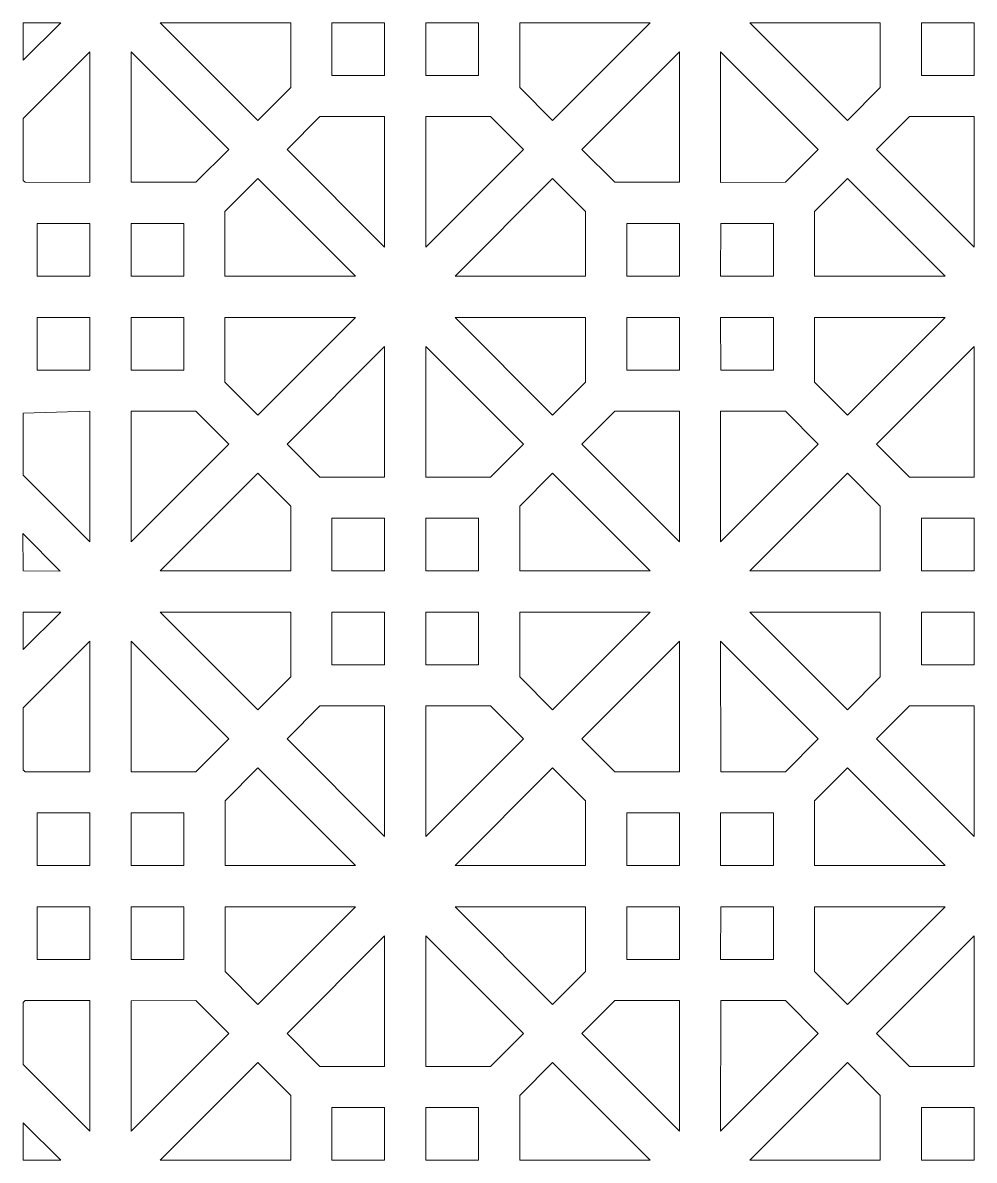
# Model space of a CAD drawing. Header units: centimetres. Extents: x -89 to 89, y -100 to 100.
# Drawn here: x 8.66 to 50.2, y -1.06 to 48.62 of the extents above; entities that cross this region are included whole.
import ezdxf

# ---------------------------------------------------------------- set-up
doc = ezdxf.new("R2010")
doc.units = ezdxf.units.CM
doc.header["$MEASUREMENT"] = 0
doc.layers.add('layer 1', color=7, linetype='Continuous')

msp = doc.modelspace()

# ---------------------------------------------------------------- linework, layer by layer
at = {"layer": 'layer 1', "color": 177, "lineweight": 9}
for points, knots in [([(8.67955, 46.98283), (8.67955, 46.98283), (10.31768, 48.62096), (10.31768, 48.62096), (10.31768, 48.62096), (10.31768, 48.62096), (8.68019, 48.62124), (8.68019, 48.62124), (8.68019, 48.62124), (8.68019, 48.62124), (8.67955, 46.98283), (8.67955, 46.98283)], [0, 0, 0, 0, 0.25, 0.25, 0.25, 0.25, 0.5, 0.5, 0.5, 0.5, 1, 1, 1, 1]), ([(14.66326, 48.62094), (14.66326, 48.62094), (18.92507, 44.35913), (18.92507, 44.35913), (18.92507, 44.35913), (18.92507, 44.35913), (20.36041, 45.79411), (20.36041, 45.79411), (20.36041, 45.79411), (20.36041, 45.79411), (20.36042, 48.62121), (20.36042, 48.62121), (20.36042, 48.62121), (20.36042, 48.62121), (14.66326, 48.62094), (14.66326, 48.62094)], [0, 0, 0, 0, 0.2, 0.2, 0.2, 0.2, 0.4, 0.4, 0.4, 0.4, 0.6, 0.6, 0.6, 0.6, 1, 1, 1, 1]), ([(22.15978, 48.62094), (22.15978, 48.62094), (24.4598, 48.62094), (24.4598, 48.62094), (24.4598, 48.62094), (24.4598, 48.62094), (24.46044, 46.32125), (24.46044, 46.32125), (24.46044, 46.32125), (24.46044, 46.32125), (22.16042, 46.32125), (22.16042, 46.32125), (22.16042, 46.32125), (22.16042, 46.32125), (22.15978, 48.62094), (22.15978, 48.62094)], [0, 0, 0, 0, 0.2, 0.2, 0.2, 0.2, 0.4, 0.4, 0.4, 0.4, 0.6, 0.6, 0.6, 0.6, 1, 1, 1, 1]), ([(26.2598, 46.32097), (26.2598, 46.32097), (28.55978, 46.32098), (28.55978, 46.32098), (28.55978, 46.32098), (28.55978, 46.32098), (28.56041, 48.62121), (28.56041, 48.62121), (28.56041, 48.62121), (28.56041, 48.62121), (26.26044, 48.6212), (26.26044, 48.6212), (26.26044, 48.6212), (26.26044, 48.6212), (26.2598, 46.32097), (26.2598, 46.32097)], [0, 0, 0, 0, 0.2, 0.2, 0.2, 0.2, 0.4, 0.4, 0.4, 0.4, 0.6, 0.6, 0.6, 0.6, 1, 1, 1, 1]), ([(30.35978, 45.79377), (30.35978, 45.79377), (30.35978, 48.62094), (30.35978, 48.62094), (30.35978, 48.62094), (30.35978, 48.62094), (36.05698, 48.62121), (36.05698, 48.62121), (36.05698, 48.62121), (36.05698, 48.62121), (31.79511, 44.35936), (31.79511, 44.35936), (31.79511, 44.35936), (31.79511, 44.35936), (30.35978, 45.79377), (30.35978, 45.79377)], [0, 0, 0, 0, 0.2, 0.2, 0.2, 0.2, 0.4, 0.4, 0.4, 0.4, 0.6, 0.6, 0.6, 0.6, 1, 1, 1, 1]), ([(46.09855, 48.62094), (46.09855, 48.62094), (46.09855, 45.79364), (46.09855, 45.79364), (46.09855, 45.79364), (46.09855, 45.79364), (44.66455, 44.35928), (44.66455, 44.35928), (44.66455, 44.35928), (44.66455, 44.35928), (40.4026, 48.62121), (40.4026, 48.62121), (40.4026, 48.62121), (40.4026, 48.62121), (46.09855, 48.62094), (46.09855, 48.62094)], [0, 0, 0, 0, 0.2, 0.2, 0.2, 0.2, 0.4, 0.4, 0.4, 0.4, 0.6, 0.6, 0.6, 0.6, 1, 1, 1, 1]), ([(50.19853, 46.3209), (50.19853, 46.3209), (50.19853, 48.62094), (50.19853, 48.62094), (50.19853, 48.62094), (50.19853, 48.62094), (47.89918, 48.62121), (47.89918, 48.62121), (47.89918, 48.62121), (47.89918, 48.62121), (47.89919, 46.32117), (47.89919, 46.32117), (47.89919, 46.32117), (47.89919, 46.32117), (50.19853, 46.3209), (50.19853, 46.3209)], [0, 0, 0, 0, 0.2, 0.2, 0.2, 0.2, 0.4, 0.4, 0.4, 0.4, 0.6, 0.6, 0.6, 0.6, 1, 1, 1, 1]), ([(11.59044, 47.34815), (11.59044, 47.34815), (11.59046, 41.65162), (11.59046, 41.65162), (11.59046, 41.65162), (11.59046, 41.65162), (8.76388, 41.65189), (8.76388, 41.65189), (8.76388, 41.65189), (8.76388, 41.65189), (8.68019, 41.7356), (8.68019, 41.7356), (8.68019, 41.7356), (8.68019, 41.7356), (8.68019, 44.43752), (8.68019, 44.43752), (8.68019, 44.43752), (8.68019, 44.43752), (11.59044, 47.34815), (11.59044, 47.34815)], [0, 0, 0, 0, 0.16666667, 0.16666667, 0.16666667, 0.16666667, 0.33333333, 0.33333333, 0.33333333, 0.33333333, 0.5, 0.5, 0.5, 0.5, 0.66666667, 0.66666667, 0.66666667, 0.66666667, 1, 1, 1, 1]), ([(17.6523, 43.0863), (17.6523, 43.0863), (13.39046, 47.34815), (13.39046, 47.34815), (13.39046, 47.34815), (13.39046, 47.34815), (13.3911, 41.65189), (13.3911, 41.65189), (13.3911, 41.65189), (13.3911, 41.65189), (16.21825, 41.65189), (16.21825, 41.65189), (16.21825, 41.65189), (16.21825, 41.65189), (17.6523, 43.0863), (17.6523, 43.0863)], [0, 0, 0, 0, 0.2, 0.2, 0.2, 0.2, 0.4, 0.4, 0.4, 0.4, 0.6, 0.6, 0.6, 0.6, 1, 1, 1, 1]), ([(37.32917, 47.34813), (37.32917, 47.34813), (33.0673, 43.08623), (33.0673, 43.08623), (33.0673, 43.08623), (33.0673, 43.08623), (34.50262, 41.65182), (34.50262, 41.65182), (34.50262, 41.65182), (34.50262, 41.65182), (37.32981, 41.65182), (37.32981, 41.65182), (37.32981, 41.65182), (37.32981, 41.65182), (37.32917, 47.34813), (37.32917, 47.34813)], [0, 0, 0, 0, 0.2, 0.2, 0.2, 0.2, 0.4, 0.4, 0.4, 0.4, 0.6, 0.6, 0.6, 0.6, 1, 1, 1, 1]), ([(39.12917, 47.34814), (39.12917, 47.34814), (39.12917, 41.65156), (39.12917, 41.65156), (39.12917, 41.65156), (39.12917, 41.65156), (41.95711, 41.65181), (41.95711, 41.65181), (41.95711, 41.65181), (41.95711, 41.65181), (43.39175, 43.08647), (43.39175, 43.08647), (43.39175, 43.08647), (43.39175, 43.08647), (39.12917, 47.34814), (39.12917, 47.34814)], [0, 0, 0, 0, 0.2, 0.2, 0.2, 0.2, 0.4, 0.4, 0.4, 0.4, 0.6, 0.6, 0.6, 0.6, 1, 1, 1, 1]), ([(20.19786, 43.08633), (20.19786, 43.08633), (24.4598, 38.8244), (24.4598, 38.8244), (24.4598, 38.8244), (24.4598, 38.8244), (24.46044, 44.52125), (24.46044, 44.52125), (24.46044, 44.52125), (24.46044, 44.52125), (21.63314, 44.52127), (21.63314, 44.52127), (21.63314, 44.52127), (21.63314, 44.52127), (20.19786, 43.08633), (20.19786, 43.08633)], [0, 0, 0, 0, 0.2, 0.2, 0.2, 0.2, 0.4, 0.4, 0.4, 0.4, 0.6, 0.6, 0.6, 0.6, 1, 1, 1, 1]), ([(26.2598, 38.82441), (26.2598, 38.82441), (30.52167, 43.08631), (30.52167, 43.08631), (30.52167, 43.08631), (30.52167, 43.08631), (29.08763, 44.52126), (29.08763, 44.52126), (29.08763, 44.52126), (29.08763, 44.52126), (26.26044, 44.52126), (26.26044, 44.52126), (26.26044, 44.52126), (26.26044, 44.52126), (26.2598, 38.82441), (26.2598, 38.82441)], [0, 0, 0, 0, 0.2, 0.2, 0.2, 0.2, 0.4, 0.4, 0.4, 0.4, 0.6, 0.6, 0.6, 0.6, 1, 1, 1, 1]), ([(45.93669, 43.08622), (45.93669, 43.08622), (50.19853, 38.82437), (50.19853, 38.82437), (50.19853, 38.82437), (50.19853, 38.82437), (50.19917, 44.52117), (50.19917, 44.52117), (50.19917, 44.52117), (50.19917, 44.52117), (47.37202, 44.52117), (47.37202, 44.52117), (47.37202, 44.52117), (47.37202, 44.52117), (45.93669, 43.08622), (45.93669, 43.08622)], [0, 0, 0, 0, 0.2, 0.2, 0.2, 0.2, 0.4, 0.4, 0.4, 0.4, 0.6, 0.6, 0.6, 0.6, 1, 1, 1, 1]), ([(17.49044, 37.55158), (17.49044, 37.55158), (17.49044, 40.37888), (17.49044, 40.37888), (17.49044, 40.37888), (17.49044, 40.37888), (18.92572, 41.81378), (18.92572, 41.81378), (18.92572, 41.81378), (18.92572, 41.81378), (23.18767, 37.55185), (23.18767, 37.55185), (23.18767, 37.55185), (23.18767, 37.55185), (17.49044, 37.55158), (17.49044, 37.55158)], [0, 0, 0, 0, 0.2, 0.2, 0.2, 0.2, 0.4, 0.4, 0.4, 0.4, 0.6, 0.6, 0.6, 0.6, 1, 1, 1, 1]), ([(33.22919, 40.37877), (33.22919, 40.37877), (33.22919, 37.5516), (33.22919, 37.5516), (33.22919, 37.5516), (33.22919, 37.5516), (27.53327, 37.55187), (27.53327, 37.55187), (27.53327, 37.55187), (27.53327, 37.55187), (31.79514, 41.81372), (31.79514, 41.81372), (31.79514, 41.81372), (31.79514, 41.81372), (33.22919, 40.37877), (33.22919, 40.37877)], [0, 0, 0, 0, 0.2, 0.2, 0.2, 0.2, 0.4, 0.4, 0.4, 0.4, 0.6, 0.6, 0.6, 0.6, 1, 1, 1, 1]), ([(48.92571, 37.5516), (48.92571, 37.5516), (44.6639, 41.81341), (44.6639, 41.81341), (44.6639, 41.81341), (44.6639, 41.81341), (43.22984, 40.37897), (43.22984, 40.37897), (43.22984, 40.37897), (43.22984, 40.37897), (43.22983, 37.55187), (43.22983, 37.55187), (43.22983, 37.55187), (43.22983, 37.55187), (48.92571, 37.5516), (48.92571, 37.5516)], [0, 0, 0, 0, 0.2, 0.2, 0.2, 0.2, 0.4, 0.4, 0.4, 0.4, 0.6, 0.6, 0.6, 0.6, 1, 1, 1, 1]), ([(9.29044, 37.55158), (9.29044, 37.55158), (11.59046, 37.55158), (11.59046, 37.55158), (11.59046, 37.55158), (11.59046, 37.55158), (11.59111, 39.85189), (11.59111, 39.85189), (11.59111, 39.85189), (11.59111, 39.85189), (9.29108, 39.85189), (9.29108, 39.85189), (9.29108, 39.85189), (9.29108, 39.85189), (9.29044, 37.55158), (9.29044, 37.55158)], [0, 0, 0, 0, 0.2, 0.2, 0.2, 0.2, 0.4, 0.4, 0.4, 0.4, 0.6, 0.6, 0.6, 0.6, 1, 1, 1, 1]), ([(13.39046, 39.85162), (13.39046, 39.85162), (13.39046, 37.55158), (13.39046, 37.55158), (13.39046, 37.55158), (13.39046, 37.55158), (15.69109, 37.55185), (15.69109, 37.55185), (15.69109, 37.55185), (15.69109, 37.55185), (15.69108, 39.85189), (15.69108, 39.85189), (15.69108, 39.85189), (15.69108, 39.85189), (13.39046, 39.85162), (13.39046, 39.85162)], [0, 0, 0, 0, 0.2, 0.2, 0.2, 0.2, 0.4, 0.4, 0.4, 0.4, 0.6, 0.6, 0.6, 0.6, 1, 1, 1, 1]), ([(37.32917, 39.85157), (37.32917, 39.85157), (35.02919, 39.85156), (35.02919, 39.85156), (35.02919, 39.85156), (35.02919, 39.85156), (35.02984, 37.55187), (35.02984, 37.55187), (35.02984, 37.55187), (35.02984, 37.55187), (37.32981, 37.55188), (37.32981, 37.55188), (37.32981, 37.55188), (37.32981, 37.55188), (37.32917, 39.85157), (37.32917, 39.85157)], [0, 0, 0, 0, 0.2, 0.2, 0.2, 0.2, 0.4, 0.4, 0.4, 0.4, 0.6, 0.6, 0.6, 0.6, 1, 1, 1, 1]), ([(41.42919, 37.5516), (41.42919, 37.5516), (39.12917, 37.5516), (39.12917, 37.5516), (39.12917, 37.5516), (39.12917, 37.5516), (39.12981, 39.85183), (39.12981, 39.85183), (39.12981, 39.85183), (39.12981, 39.85183), (41.42983, 39.85183), (41.42983, 39.85183), (41.42983, 39.85183), (41.42983, 39.85183), (41.42919, 37.5516), (41.42919, 37.5516)], [0, 0, 0, 0, 0.2, 0.2, 0.2, 0.2, 0.4, 0.4, 0.4, 0.4, 0.6, 0.6, 0.6, 0.6, 1, 1, 1, 1]), ([(9.29044, 35.75158), (9.29044, 35.75158), (11.59046, 35.75158), (11.59046, 35.75158), (11.59046, 35.75158), (11.59046, 35.75158), (11.5911, 33.45189), (11.5911, 33.45189), (11.5911, 33.45189), (11.5911, 33.45189), (9.29108, 33.45189), (9.29108, 33.45189), (9.29108, 33.45189), (9.29108, 33.45189), (9.29044, 35.75158), (9.29044, 35.75158)], [0, 0, 0, 0, 0.2, 0.2, 0.2, 0.2, 0.4, 0.4, 0.4, 0.4, 0.6, 0.6, 0.6, 0.6, 1, 1, 1, 1]), ([(13.39046, 33.45161), (13.39046, 33.45161), (15.69044, 33.45162), (15.69044, 33.45162), (15.69044, 33.45162), (15.69044, 33.45162), (15.69107, 35.75185), (15.69107, 35.75185), (15.69107, 35.75185), (15.69107, 35.75185), (13.3911, 35.75184), (13.3911, 35.75184), (13.3911, 35.75184), (13.3911, 35.75184), (13.39046, 33.45161), (13.39046, 33.45161)], [0, 0, 0, 0, 0.2, 0.2, 0.2, 0.2, 0.4, 0.4, 0.4, 0.4, 0.6, 0.6, 0.6, 0.6, 1, 1, 1, 1]), ([(17.49044, 32.92441), (17.49044, 32.92441), (17.49044, 35.75158), (17.49044, 35.75158), (17.49044, 35.75158), (17.49044, 35.75158), (23.18764, 35.75185), (23.18764, 35.75185), (23.18764, 35.75185), (23.18764, 35.75185), (18.92577, 31.49), (18.92577, 31.49), (18.92577, 31.49), (18.92577, 31.49), (17.49044, 32.92441), (17.49044, 32.92441)], [0, 0, 0, 0, 0.2, 0.2, 0.2, 0.2, 0.4, 0.4, 0.4, 0.4, 0.6, 0.6, 0.6, 0.6, 1, 1, 1, 1]), ([(33.22919, 35.7516), (33.22919, 35.7516), (33.22919, 32.9243), (33.22919, 32.9243), (33.22919, 32.9243), (33.22919, 32.9243), (31.79519, 31.48994), (31.79519, 31.48994), (31.79519, 31.48994), (31.79519, 31.48994), (27.53324, 35.75187), (27.53324, 35.75187), (27.53324, 35.75187), (27.53324, 35.75187), (33.22919, 35.7516), (33.22919, 35.7516)], [0, 0, 0, 0, 0.2, 0.2, 0.2, 0.2, 0.4, 0.4, 0.4, 0.4, 0.6, 0.6, 0.6, 0.6, 1, 1, 1, 1]), ([(37.32917, 33.45156), (37.32917, 33.45156), (37.32917, 35.7516), (37.32917, 35.7516), (37.32917, 35.7516), (37.32917, 35.7516), (35.02982, 35.75187), (35.02982, 35.75187), (35.02982, 35.75187), (35.02982, 35.75187), (35.02983, 33.45183), (35.02983, 33.45183), (35.02983, 33.45183), (35.02983, 33.45183), (37.32917, 33.45156), (37.32917, 33.45156)], [0, 0, 0, 0, 0.2, 0.2, 0.2, 0.2, 0.4, 0.4, 0.4, 0.4, 0.6, 0.6, 0.6, 0.6, 1, 1, 1, 1]), ([(41.42919, 35.7516), (41.42919, 35.7516), (39.12917, 35.7516), (39.12917, 35.7516), (39.12917, 35.7516), (39.12917, 35.7516), (39.1298, 33.45183), (39.1298, 33.45183), (39.1298, 33.45183), (39.1298, 33.45183), (41.42983, 33.45183), (41.42983, 33.45183), (41.42983, 33.45183), (41.42983, 33.45183), (41.42919, 35.7516), (41.42919, 35.7516)], [0, 0, 0, 0, 0.2, 0.2, 0.2, 0.2, 0.4, 0.4, 0.4, 0.4, 0.6, 0.6, 0.6, 0.6, 1, 1, 1, 1]), ([(48.92576, 35.7516), (48.92576, 35.7516), (44.66384, 31.48969), (44.66384, 31.48969), (44.66384, 31.48969), (44.66384, 31.48969), (43.22982, 32.92462), (43.22982, 32.92462), (43.22982, 32.92462), (43.22982, 32.92462), (43.22983, 35.75187), (43.22983, 35.75187), (43.22983, 35.75187), (43.22983, 35.75187), (48.92576, 35.7516), (48.92576, 35.7516)], [0, 0, 0, 0, 0.2, 0.2, 0.2, 0.2, 0.4, 0.4, 0.4, 0.4, 0.6, 0.6, 0.6, 0.6, 1, 1, 1, 1]), ([(24.45983, 34.47877), (24.45983, 34.47877), (20.19796, 30.21687), (20.19796, 30.21687), (20.19796, 30.21687), (20.19796, 30.21687), (21.63328, 28.78246), (21.63328, 28.78246), (21.63328, 28.78246), (21.63328, 28.78246), (24.46047, 28.78246), (24.46047, 28.78246), (24.46047, 28.78246), (24.46047, 28.78246), (24.45983, 34.47877), (24.45983, 34.47877)], [0, 0, 0, 0, 0.2, 0.2, 0.2, 0.2, 0.4, 0.4, 0.4, 0.4, 0.6, 0.6, 0.6, 0.6, 1, 1, 1, 1]), ([(30.52177, 30.21685), (30.52177, 30.21685), (26.25983, 34.47878), (26.25983, 34.47878), (26.25983, 34.47878), (26.25983, 34.47878), (26.26047, 28.78247), (26.26047, 28.78247), (26.26047, 28.78247), (26.26047, 28.78247), (29.08777, 28.78245), (29.08777, 28.78245), (29.08777, 28.78245), (29.08777, 28.78245), (30.52177, 30.21685), (30.52177, 30.21685)], [0, 0, 0, 0, 0.2, 0.2, 0.2, 0.2, 0.4, 0.4, 0.4, 0.4, 0.6, 0.6, 0.6, 0.6, 1, 1, 1, 1]), ([(50.1985, 34.47879), (50.1985, 34.47879), (50.19852, 28.78226), (50.19852, 28.78226), (50.19852, 28.78226), (50.19852, 28.78226), (47.37194, 28.78253), (47.37194, 28.78253), (47.37194, 28.78253), (47.37194, 28.78253), (45.93728, 30.21719), (45.93728, 30.21719), (45.93728, 30.21719), (45.93728, 30.21719), (50.1985, 34.47879), (50.1985, 34.47879)], [0, 0, 0, 0, 0.2, 0.2, 0.2, 0.2, 0.4, 0.4, 0.4, 0.4, 0.6, 0.6, 0.6, 0.6, 1, 1, 1, 1]), ([(8.67955, 28.86598), (8.67955, 28.86598), (11.59047, 25.95504), (11.59047, 25.95504), (11.59047, 25.95504), (11.59047, 25.95504), (11.5911, 31.65189), (11.5911, 31.65189), (11.5911, 31.65189), (11.5911, 31.65189), (8.67741, 31.57125), (8.67741, 31.57125), (8.67741, 31.57125), (8.67741, 31.57125), (8.67955, 28.86598), (8.67955, 28.86598)], [0, 0, 0, 0, 0.2, 0.2, 0.2, 0.2, 0.4, 0.4, 0.4, 0.4, 0.6, 0.6, 0.6, 0.6, 1, 1, 1, 1]), ([(13.39046, 25.95505), (13.39046, 25.95505), (17.65233, 30.21695), (17.65233, 30.21695), (17.65233, 30.21695), (17.65233, 30.21695), (16.21829, 31.6519), (16.21829, 31.6519), (16.21829, 31.6519), (16.21829, 31.6519), (13.3911, 31.6519), (13.3911, 31.6519), (13.3911, 31.6519), (13.3911, 31.6519), (13.39046, 25.95505), (13.39046, 25.95505)], [0, 0, 0, 0, 0.2, 0.2, 0.2, 0.2, 0.4, 0.4, 0.4, 0.4, 0.6, 0.6, 0.6, 0.6, 1, 1, 1, 1]), ([(33.06733, 30.21688), (33.06733, 30.21688), (37.32917, 25.95503), (37.32917, 25.95503), (37.32917, 25.95503), (37.32917, 25.95503), (37.32981, 31.65183), (37.32981, 31.65183), (37.32981, 31.65183), (37.32981, 31.65183), (34.50266, 31.65183), (34.50266, 31.65183), (34.50266, 31.65183), (34.50266, 31.65183), (33.06733, 30.21688), (33.06733, 30.21688)], [0, 0, 0, 0, 0.2, 0.2, 0.2, 0.2, 0.4, 0.4, 0.4, 0.4, 0.6, 0.6, 0.6, 0.6, 1, 1, 1, 1]), ([(39.12919, 25.95503), (39.12919, 25.95503), (39.12917, 31.65156), (39.12917, 31.65156), (39.12917, 31.65156), (39.12917, 31.65156), (41.95703, 31.65183), (41.95703, 31.65183), (41.95703, 31.65183), (41.95703, 31.65183), (43.39169, 30.21717), (43.39169, 30.21717), (43.39169, 30.21717), (43.39169, 30.21717), (39.12919, 25.95503), (39.12919, 25.95503)], [0, 0, 0, 0, 0.2, 0.2, 0.2, 0.2, 0.4, 0.4, 0.4, 0.4, 0.6, 0.6, 0.6, 0.6, 1, 1, 1, 1]), ([(20.35985, 27.50941), (20.35985, 27.50941), (20.35985, 24.68224), (20.35985, 24.68224), (20.35985, 24.68224), (20.35985, 24.68224), (14.66393, 24.68251), (14.66393, 24.68251), (14.66393, 24.68251), (14.66393, 24.68251), (18.9258, 28.94436), (18.9258, 28.94436), (18.9258, 28.94436), (18.9258, 28.94436), (20.35985, 27.50941), (20.35985, 27.50941)], [0, 0, 0, 0, 0.2, 0.2, 0.2, 0.2, 0.4, 0.4, 0.4, 0.4, 0.6, 0.6, 0.6, 0.6, 1, 1, 1, 1]), ([(36.05637, 24.68224), (36.05637, 24.68224), (31.79456, 28.94405), (31.79456, 28.94405), (31.79456, 28.94405), (31.79456, 28.94405), (30.3605, 27.50961), (30.3605, 27.50961), (30.3605, 27.50961), (30.3605, 27.50961), (30.36049, 24.68251), (30.36049, 24.68251), (30.36049, 24.68251), (30.36049, 24.68251), (36.05637, 24.68224), (36.05637, 24.68224)], [0, 0, 0, 0, 0.2, 0.2, 0.2, 0.2, 0.4, 0.4, 0.4, 0.4, 0.6, 0.6, 0.6, 0.6, 1, 1, 1, 1]), ([(40.40193, 24.68222), (40.40193, 24.68222), (44.66385, 28.94413), (44.66385, 28.94413), (44.66385, 28.94413), (44.66385, 28.94413), (46.09915, 27.50974), (46.09915, 27.50974), (46.09915, 27.50974), (46.09915, 27.50974), (46.09914, 24.68249), (46.09914, 24.68249), (46.09914, 24.68249), (46.09914, 24.68249), (40.40193, 24.68222), (40.40193, 24.68222)], [0, 0, 0, 0, 0.2, 0.2, 0.2, 0.2, 0.4, 0.4, 0.4, 0.4, 0.6, 0.6, 0.6, 0.6, 1, 1, 1, 1]), ([(24.45983, 26.98221), (24.45983, 26.98221), (22.15985, 26.9822), (22.15985, 26.9822), (22.15985, 26.9822), (22.15985, 26.9822), (22.1605, 24.68251), (22.1605, 24.68251), (22.1605, 24.68251), (22.1605, 24.68251), (24.46047, 24.68252), (24.46047, 24.68252), (24.46047, 24.68252), (24.46047, 24.68252), (24.45983, 26.98221), (24.45983, 26.98221)], [0, 0, 0, 0, 0.2, 0.2, 0.2, 0.2, 0.4, 0.4, 0.4, 0.4, 0.6, 0.6, 0.6, 0.6, 1, 1, 1, 1]), ([(28.55985, 24.68224), (28.55985, 24.68224), (26.25983, 24.68224), (26.25983, 24.68224), (26.25983, 24.68224), (26.25983, 24.68224), (26.26047, 26.98247), (26.26047, 26.98247), (26.26047, 26.98247), (26.26047, 26.98247), (28.56049, 26.98247), (28.56049, 26.98247), (28.56049, 26.98247), (28.56049, 26.98247), (28.55985, 24.68224), (28.55985, 24.68224)], [0, 0, 0, 0, 0.2, 0.2, 0.2, 0.2, 0.4, 0.4, 0.4, 0.4, 0.6, 0.6, 0.6, 0.6, 1, 1, 1, 1]), ([(47.8985, 24.68222), (47.8985, 24.68222), (50.19852, 24.68222), (50.19852, 24.68222), (50.19852, 24.68222), (50.19852, 24.68222), (50.19917, 26.98253), (50.19917, 26.98253), (50.19917, 26.98253), (50.19917, 26.98253), (47.89914, 26.98253), (47.89914, 26.98253), (47.89914, 26.98253), (47.89914, 26.98253), (47.8985, 24.68222), (47.8985, 24.68222)], [0, 0, 0, 0, 0.2, 0.2, 0.2, 0.2, 0.4, 0.4, 0.4, 0.4, 0.6, 0.6, 0.6, 0.6, 1, 1, 1, 1]), ([(8.67955, 24.68224), (8.67955, 24.68224), (8.66195, 26.31141), (8.66195, 26.31141), (8.66195, 26.31141), (8.66195, 26.31141), (10.30074, 24.6735), (10.30074, 24.6735), (10.30074, 24.6735), (10.30074, 24.6735), (8.67955, 24.68224), (8.67955, 24.68224)], [0, 0, 0, 0, 0.25, 0.25, 0.25, 0.25, 0.5, 0.5, 0.5, 0.5, 1, 1, 1, 1]), ([(8.67955, 22.88224), (8.67955, 22.88224), (10.31765, 22.88224), (10.31765, 22.88224), (10.31765, 22.88224), (10.31765, 22.88224), (8.68019, 21.24442), (8.68019, 21.24442), (8.68019, 21.24442), (8.68019, 21.24442), (8.67955, 22.88224), (8.67955, 22.88224)], [0, 0, 0, 0, 0.25, 0.25, 0.25, 0.25, 0.5, 0.5, 0.5, 0.5, 1, 1, 1, 1]), ([(20.35985, 22.88224), (20.35985, 22.88224), (20.35985, 20.05494), (20.35985, 20.05494), (20.35985, 20.05494), (20.35985, 20.05494), (18.92585, 18.62058), (18.92585, 18.62058), (18.92585, 18.62058), (18.92585, 18.62058), (14.6639, 22.88251), (14.6639, 22.88251), (14.6639, 22.88251), (14.6639, 22.88251), (20.35985, 22.88224), (20.35985, 22.88224)], [0, 0, 0, 0, 0.2, 0.2, 0.2, 0.2, 0.4, 0.4, 0.4, 0.4, 0.6, 0.6, 0.6, 0.6, 1, 1, 1, 1]), ([(24.45983, 20.5822), (24.45983, 20.5822), (24.45983, 22.88224), (24.45983, 22.88224), (24.45983, 22.88224), (24.45983, 22.88224), (22.16048, 22.88251), (22.16048, 22.88251), (22.16048, 22.88251), (22.16048, 22.88251), (22.16049, 20.58247), (22.16049, 20.58247), (22.16049, 20.58247), (22.16049, 20.58247), (24.45983, 20.5822), (24.45983, 20.5822)], [0, 0, 0, 0, 0.2, 0.2, 0.2, 0.2, 0.4, 0.4, 0.4, 0.4, 0.6, 0.6, 0.6, 0.6, 1, 1, 1, 1]), ([(28.55985, 22.88224), (28.55985, 22.88224), (26.25983, 22.88224), (26.25983, 22.88224), (26.25983, 22.88224), (26.25983, 22.88224), (26.26046, 20.58247), (26.26046, 20.58247), (26.26046, 20.58247), (26.26046, 20.58247), (28.56049, 20.58247), (28.56049, 20.58247), (28.56049, 20.58247), (28.56049, 20.58247), (28.55985, 22.88224), (28.55985, 22.88224)], [0, 0, 0, 0, 0.2, 0.2, 0.2, 0.2, 0.4, 0.4, 0.4, 0.4, 0.6, 0.6, 0.6, 0.6, 1, 1, 1, 1]), ([(36.05642, 22.88224), (36.05642, 22.88224), (31.7945, 18.62033), (31.7945, 18.62033), (31.7945, 18.62033), (31.7945, 18.62033), (30.36048, 20.05526), (30.36048, 20.05526), (30.36048, 20.05526), (30.36048, 20.05526), (30.36049, 22.88251), (30.36049, 22.88251), (30.36049, 22.88251), (30.36049, 22.88251), (36.05642, 22.88224), (36.05642, 22.88224)], [0, 0, 0, 0, 0.2, 0.2, 0.2, 0.2, 0.4, 0.4, 0.4, 0.4, 0.6, 0.6, 0.6, 0.6, 1, 1, 1, 1]), ([(40.40198, 22.88222), (40.40198, 22.88222), (44.66379, 18.62041), (44.66379, 18.62041), (44.66379, 18.62041), (44.66379, 18.62041), (46.09913, 20.05539), (46.09913, 20.05539), (46.09913, 20.05539), (46.09913, 20.05539), (46.09914, 22.88249), (46.09914, 22.88249), (46.09914, 22.88249), (46.09914, 22.88249), (40.40198, 22.88222), (40.40198, 22.88222)], [0, 0, 0, 0, 0.2, 0.2, 0.2, 0.2, 0.4, 0.4, 0.4, 0.4, 0.6, 0.6, 0.6, 0.6, 1, 1, 1, 1]), ([(47.8985, 22.88222), (47.8985, 22.88222), (50.19852, 22.88222), (50.19852, 22.88222), (50.19852, 22.88222), (50.19852, 22.88222), (50.19916, 20.58253), (50.19916, 20.58253), (50.19916, 20.58253), (50.19916, 20.58253), (47.89914, 20.58253), (47.89914, 20.58253), (47.89914, 20.58253), (47.89914, 20.58253), (47.8985, 22.88222), (47.8985, 22.88222)], [0, 0, 0, 0, 0.2, 0.2, 0.2, 0.2, 0.4, 0.4, 0.4, 0.4, 0.6, 0.6, 0.6, 0.6, 1, 1, 1, 1]), ([(8.67956, 15.9966), (8.67956, 15.9966), (8.76329, 15.91285), (8.76329, 15.91285), (8.76329, 15.91285), (8.76329, 15.91285), (11.59112, 15.91312), (11.59112, 15.91312), (11.59112, 15.91312), (11.59112, 15.91312), (11.59112, 21.6097), (11.59112, 21.6097), (11.59112, 21.6097), (11.59112, 21.6097), (8.67955, 18.69847), (8.67955, 18.69847), (8.67955, 18.69847), (8.67955, 18.69847), (8.67956, 15.9966), (8.67956, 15.9966)], [0, 0, 0, 0, 0.16666667, 0.16666667, 0.16666667, 0.16666667, 0.33333333, 0.33333333, 0.33333333, 0.33333333, 0.5, 0.5, 0.5, 0.5, 0.66666667, 0.66666667, 0.66666667, 0.66666667, 1, 1, 1, 1]), ([(17.65242, 17.34751), (17.65242, 17.34751), (13.39048, 21.60944), (13.39048, 21.60944), (13.39048, 21.60944), (13.39048, 21.60944), (13.39112, 15.91313), (13.39112, 15.91313), (13.39112, 15.91313), (13.39112, 15.91313), (16.21842, 15.91311), (16.21842, 15.91311), (16.21842, 15.91311), (16.21842, 15.91311), (17.65242, 17.34751), (17.65242, 17.34751)], [0, 0, 0, 0, 0.2, 0.2, 0.2, 0.2, 0.4, 0.4, 0.4, 0.4, 0.6, 0.6, 0.6, 0.6, 1, 1, 1, 1]), ([(37.32916, 21.60943), (37.32916, 21.60943), (37.32918, 15.9129), (37.32918, 15.9129), (37.32918, 15.9129), (37.32918, 15.9129), (34.5026, 15.91317), (34.5026, 15.91317), (34.5026, 15.91317), (34.5026, 15.91317), (33.06794, 17.34783), (33.06794, 17.34783), (33.06794, 17.34783), (33.06794, 17.34783), (37.32916, 21.60943), (37.32916, 21.60943)], [0, 0, 0, 0, 0.2, 0.2, 0.2, 0.2, 0.4, 0.4, 0.4, 0.4, 0.6, 0.6, 0.6, 0.6, 1, 1, 1, 1]), ([(43.39102, 17.34758), (43.39102, 17.34758), (39.12918, 21.60943), (39.12918, 21.60943), (39.12918, 21.60943), (39.12918, 21.60943), (39.12982, 15.91317), (39.12982, 15.91317), (39.12982, 15.91317), (39.12982, 15.91317), (41.95697, 15.91317), (41.95697, 15.91317), (41.95697, 15.91317), (41.95697, 15.91317), (43.39102, 17.34758), (43.39102, 17.34758)], [0, 0, 0, 0, 0.2, 0.2, 0.2, 0.2, 0.4, 0.4, 0.4, 0.4, 0.6, 0.6, 0.6, 0.6, 1, 1, 1, 1]), ([(20.19799, 17.34752), (20.19799, 17.34752), (24.45983, 13.08567), (24.45983, 13.08567), (24.45983, 13.08567), (24.45983, 13.08567), (24.46047, 18.78247), (24.46047, 18.78247), (24.46047, 18.78247), (24.46047, 18.78247), (21.63332, 18.78247), (21.63332, 18.78247), (21.63332, 18.78247), (21.63332, 18.78247), (20.19799, 17.34752), (20.19799, 17.34752)], [0, 0, 0, 0, 0.2, 0.2, 0.2, 0.2, 0.4, 0.4, 0.4, 0.4, 0.6, 0.6, 0.6, 0.6, 1, 1, 1, 1]), ([(26.25985, 13.08567), (26.25985, 13.08567), (26.25983, 18.7822), (26.25983, 18.7822), (26.25983, 18.7822), (26.25983, 18.7822), (29.08769, 18.78247), (29.08769, 18.78247), (29.08769, 18.78247), (29.08769, 18.78247), (30.52235, 17.34781), (30.52235, 17.34781), (30.52235, 17.34781), (30.52235, 17.34781), (26.25985, 13.08567), (26.25985, 13.08567)], [0, 0, 0, 0, 0.2, 0.2, 0.2, 0.2, 0.4, 0.4, 0.4, 0.4, 0.6, 0.6, 0.6, 0.6, 1, 1, 1, 1]), ([(45.93658, 17.34761), (45.93658, 17.34761), (50.19852, 13.08568), (50.19852, 13.08568), (50.19852, 13.08568), (50.19852, 13.08568), (50.19916, 18.78253), (50.19916, 18.78253), (50.19916, 18.78253), (50.19916, 18.78253), (47.37186, 18.78255), (47.37186, 18.78255), (47.37186, 18.78255), (47.37186, 18.78255), (45.93658, 17.34761), (45.93658, 17.34761)], [0, 0, 0, 0, 0.2, 0.2, 0.2, 0.2, 0.4, 0.4, 0.4, 0.4, 0.6, 0.6, 0.6, 0.6, 1, 1, 1, 1]), ([(23.18702, 11.8129), (23.18702, 11.8129), (18.92521, 16.07471), (18.92521, 16.07471), (18.92521, 16.07471), (18.92521, 16.07471), (17.49115, 14.64027), (17.49115, 14.64027), (17.49115, 14.64027), (17.49115, 14.64027), (17.49114, 11.81317), (17.49114, 11.81317), (17.49114, 11.81317), (17.49114, 11.81317), (23.18702, 11.8129), (23.18702, 11.8129)], [0, 0, 0, 0, 0.2, 0.2, 0.2, 0.2, 0.4, 0.4, 0.4, 0.4, 0.6, 0.6, 0.6, 0.6, 1, 1, 1, 1]), ([(27.53259, 11.81286), (27.53259, 11.81286), (31.79451, 16.07477), (31.79451, 16.07477), (31.79451, 16.07477), (31.79451, 16.07477), (33.22981, 14.64038), (33.22981, 14.64038), (33.22981, 14.64038), (33.22981, 14.64038), (33.2298, 11.81313), (33.2298, 11.81313), (33.2298, 11.81313), (33.2298, 11.81313), (27.53259, 11.81286), (27.53259, 11.81286)], [0, 0, 0, 0, 0.2, 0.2, 0.2, 0.2, 0.4, 0.4, 0.4, 0.4, 0.6, 0.6, 0.6, 0.6, 1, 1, 1, 1]), ([(43.22916, 11.81286), (43.22916, 11.81286), (43.22916, 14.64016), (43.22916, 14.64016), (43.22916, 14.64016), (43.22916, 14.64016), (44.66444, 16.07506), (44.66444, 16.07506), (44.66444, 16.07506), (44.66444, 16.07506), (48.92639, 11.81313), (48.92639, 11.81313), (48.92639, 11.81313), (48.92639, 11.81313), (43.22916, 11.81286), (43.22916, 11.81286)], [0, 0, 0, 0, 0.2, 0.2, 0.2, 0.2, 0.4, 0.4, 0.4, 0.4, 0.6, 0.6, 0.6, 0.6, 1, 1, 1, 1]), ([(11.59048, 14.11287), (11.59048, 14.11287), (9.2905, 14.11286), (9.2905, 14.11286), (9.2905, 14.11286), (9.2905, 14.11286), (9.29115, 11.81317), (9.29115, 11.81317), (9.29115, 11.81317), (9.29115, 11.81317), (11.59112, 11.81318), (11.59112, 11.81318), (11.59112, 11.81318), (11.59112, 11.81318), (11.59048, 14.11287), (11.59048, 14.11287)], [0, 0, 0, 0, 0.2, 0.2, 0.2, 0.2, 0.4, 0.4, 0.4, 0.4, 0.6, 0.6, 0.6, 0.6, 1, 1, 1, 1]), ([(15.6905, 11.8129), (15.6905, 11.8129), (13.39048, 11.8129), (13.39048, 11.8129), (13.39048, 11.8129), (13.39048, 11.8129), (13.39112, 14.11313), (13.39112, 14.11313), (13.39112, 14.11313), (13.39112, 14.11313), (15.69114, 14.11313), (15.69114, 14.11313), (15.69114, 14.11313), (15.69114, 14.11313), (15.6905, 11.8129), (15.6905, 11.8129)], [0, 0, 0, 0, 0.2, 0.2, 0.2, 0.2, 0.4, 0.4, 0.4, 0.4, 0.6, 0.6, 0.6, 0.6, 1, 1, 1, 1]), ([(35.02916, 11.81286), (35.02916, 11.81286), (37.32918, 11.81286), (37.32918, 11.81286), (37.32918, 11.81286), (37.32918, 11.81286), (37.32983, 14.11317), (37.32983, 14.11317), (37.32983, 14.11317), (37.32983, 14.11317), (35.0298, 14.11317), (35.0298, 14.11317), (35.0298, 14.11317), (35.0298, 14.11317), (35.02916, 11.81286), (35.02916, 11.81286)], [0, 0, 0, 0, 0.2, 0.2, 0.2, 0.2, 0.4, 0.4, 0.4, 0.4, 0.6, 0.6, 0.6, 0.6, 1, 1, 1, 1]), ([(39.12918, 14.1129), (39.12918, 14.1129), (39.12918, 11.81286), (39.12918, 11.81286), (39.12918, 11.81286), (39.12918, 11.81286), (41.42981, 11.81313), (41.42981, 11.81313), (41.42981, 11.81313), (41.42981, 11.81313), (41.4298, 14.11317), (41.4298, 14.11317), (41.4298, 14.11317), (41.4298, 14.11317), (39.12918, 14.1129), (39.12918, 14.1129)], [0, 0, 0, 0, 0.2, 0.2, 0.2, 0.2, 0.4, 0.4, 0.4, 0.4, 0.6, 0.6, 0.6, 0.6, 1, 1, 1, 1]), ([(11.59048, 7.71286), (11.59048, 7.71286), (11.59048, 10.0129), (11.59048, 10.0129), (11.59048, 10.0129), (11.59048, 10.0129), (9.29113, 10.01317), (9.29113, 10.01317), (9.29113, 10.01317), (9.29113, 10.01317), (9.29114, 7.71313), (9.29114, 7.71313), (9.29114, 7.71313), (9.29114, 7.71313), (11.59048, 7.71286), (11.59048, 7.71286)], [0, 0, 0, 0, 0.2, 0.2, 0.2, 0.2, 0.4, 0.4, 0.4, 0.4, 0.6, 0.6, 0.6, 0.6, 1, 1, 1, 1]), ([(15.6905, 10.0129), (15.6905, 10.0129), (13.39048, 10.0129), (13.39048, 10.0129), (13.39048, 10.0129), (13.39048, 10.0129), (13.39111, 7.71313), (13.39111, 7.71313), (13.39111, 7.71313), (13.39111, 7.71313), (15.69114, 7.71313), (15.69114, 7.71313), (15.69114, 7.71313), (15.69114, 7.71313), (15.6905, 10.0129), (15.6905, 10.0129)], [0, 0, 0, 0, 0.2, 0.2, 0.2, 0.2, 0.4, 0.4, 0.4, 0.4, 0.6, 0.6, 0.6, 0.6, 1, 1, 1, 1]), ([(23.18707, 10.0129), (23.18707, 10.0129), (18.92515, 5.75099), (18.92515, 5.75099), (18.92515, 5.75099), (18.92515, 5.75099), (17.49113, 7.18592), (17.49113, 7.18592), (17.49113, 7.18592), (17.49113, 7.18592), (17.49114, 10.01317), (17.49114, 10.01317), (17.49114, 10.01317), (17.49114, 10.01317), (23.18707, 10.0129), (23.18707, 10.0129)], [0, 0, 0, 0, 0.2, 0.2, 0.2, 0.2, 0.4, 0.4, 0.4, 0.4, 0.6, 0.6, 0.6, 0.6, 1, 1, 1, 1]), ([(27.53264, 10.01286), (27.53264, 10.01286), (31.79445, 5.75105), (31.79445, 5.75105), (31.79445, 5.75105), (31.79445, 5.75105), (33.22979, 7.18603), (33.22979, 7.18603), (33.22979, 7.18603), (33.22979, 7.18603), (33.2298, 10.01313), (33.2298, 10.01313), (33.2298, 10.01313), (33.2298, 10.01313), (27.53264, 10.01286), (27.53264, 10.01286)], [0, 0, 0, 0, 0.2, 0.2, 0.2, 0.2, 0.4, 0.4, 0.4, 0.4, 0.6, 0.6, 0.6, 0.6, 1, 1, 1, 1]), ([(35.02916, 10.01286), (35.02916, 10.01286), (37.32918, 10.01286), (37.32918, 10.01286), (37.32918, 10.01286), (37.32918, 10.01286), (37.32982, 7.71317), (37.32982, 7.71317), (37.32982, 7.71317), (37.32982, 7.71317), (35.0298, 7.71317), (35.0298, 7.71317), (35.0298, 7.71317), (35.0298, 7.71317), (35.02916, 10.01286), (35.02916, 10.01286)], [0, 0, 0, 0, 0.2, 0.2, 0.2, 0.2, 0.4, 0.4, 0.4, 0.4, 0.6, 0.6, 0.6, 0.6, 1, 1, 1, 1]), ([(39.12918, 7.71289), (39.12918, 7.71289), (41.42916, 7.7129), (41.42916, 7.7129), (41.42916, 7.7129), (41.42916, 7.7129), (41.42979, 10.01313), (41.42979, 10.01313), (41.42979, 10.01313), (41.42979, 10.01313), (39.12982, 10.01312), (39.12982, 10.01312), (39.12982, 10.01312), (39.12982, 10.01312), (39.12918, 7.71289), (39.12918, 7.71289)], [0, 0, 0, 0, 0.2, 0.2, 0.2, 0.2, 0.4, 0.4, 0.4, 0.4, 0.6, 0.6, 0.6, 0.6, 1, 1, 1, 1]), ([(43.22916, 7.18569), (43.22916, 7.18569), (43.22916, 10.01286), (43.22916, 10.01286), (43.22916, 10.01286), (43.22916, 10.01286), (48.92636, 10.01313), (48.92636, 10.01313), (48.92636, 10.01313), (48.92636, 10.01313), (44.66449, 5.75128), (44.66449, 5.75128), (44.66449, 5.75128), (44.66449, 5.75128), (43.22916, 7.18569), (43.22916, 7.18569)], [0, 0, 0, 0, 0.2, 0.2, 0.2, 0.2, 0.4, 0.4, 0.4, 0.4, 0.6, 0.6, 0.6, 0.6, 1, 1, 1, 1]), ([(24.45981, 8.74009), (24.45981, 8.74009), (24.45983, 3.04356), (24.45983, 3.04356), (24.45983, 3.04356), (24.45983, 3.04356), (21.63325, 3.04383), (21.63325, 3.04383), (21.63325, 3.04383), (21.63325, 3.04383), (20.19859, 4.47849), (20.19859, 4.47849), (20.19859, 4.47849), (20.19859, 4.47849), (24.45981, 8.74009), (24.45981, 8.74009)], [0, 0, 0, 0, 0.2, 0.2, 0.2, 0.2, 0.4, 0.4, 0.4, 0.4, 0.6, 0.6, 0.6, 0.6, 1, 1, 1, 1]), ([(30.52167, 4.47824), (30.52167, 4.47824), (26.25983, 8.74009), (26.25983, 8.74009), (26.25983, 8.74009), (26.25983, 8.74009), (26.26047, 3.04383), (26.26047, 3.04383), (26.26047, 3.04383), (26.26047, 3.04383), (29.08762, 3.04383), (29.08762, 3.04383), (29.08762, 3.04383), (29.08762, 3.04383), (30.52167, 4.47824), (30.52167, 4.47824)], [0, 0, 0, 0, 0.2, 0.2, 0.2, 0.2, 0.4, 0.4, 0.4, 0.4, 0.6, 0.6, 0.6, 0.6, 1, 1, 1, 1]), ([(50.19855, 8.74005), (50.19855, 8.74005), (45.93668, 4.47815), (45.93668, 4.47815), (45.93668, 4.47815), (45.93668, 4.47815), (47.372, 3.04374), (47.372, 3.04374), (47.372, 3.04374), (47.372, 3.04374), (50.19919, 3.04374), (50.19919, 3.04374), (50.19919, 3.04374), (50.19919, 3.04374), (50.19855, 8.74005), (50.19855, 8.74005)], [0, 0, 0, 0, 0.2, 0.2, 0.2, 0.2, 0.4, 0.4, 0.4, 0.4, 0.6, 0.6, 0.6, 0.6, 1, 1, 1, 1]), ([(8.67955, 3.1273), (8.67955, 3.1273), (11.59048, 0.21633), (11.59048, 0.21633), (11.59048, 0.21633), (11.59048, 0.21633), (11.59112, 5.91313), (11.59112, 5.91313), (11.59112, 5.91313), (11.59112, 5.91313), (8.76397, 5.91313), (8.76397, 5.91313), (8.76397, 5.91313), (8.76397, 5.91313), (8.68019, 5.82936), (8.68019, 5.82936)], [0, 0, 0, 0, 0.2, 0.2, 0.2, 0.2, 0.4, 0.4, 0.4, 0.4, 0.6, 0.6, 0.6, 0.6, 1, 1, 1, 1]), ([(8.67955, 3.1273), (8.67955, 3.1273), (11.59048, 0.21633), (11.59048, 0.21633), (11.59048, 0.21633), (11.59048, 0.21633), (11.59112, 5.91313), (11.59112, 5.91313), (11.59112, 5.91313), (11.59112, 5.91313), (8.76397, 5.91313), (8.76397, 5.91313), (8.76397, 5.91313), (8.76397, 5.91313), (8.68019, 5.82936), (8.68019, 5.82936)], [0, 0, 0, 0, 0.2, 0.2, 0.2, 0.2, 0.4, 0.4, 0.4, 0.4, 0.6, 0.6, 0.6, 0.6, 1, 1, 1, 1]), ([(8.67955, 3.1273), (8.67955, 3.1273), (8.67955, 5.82909), (8.67955, 5.82909), (8.67955, 5.82909), (8.67955, 5.82909), (8.76397, 5.91313), (8.76397, 5.91313), (8.76397, 5.91313), (8.76397, 5.91313), (11.59112, 5.91313), (11.59112, 5.91313), (11.59112, 5.91313), (11.59112, 5.91313), (11.59112, 0.2166), (11.59112, 0.2166), (11.59112, 0.2166), (11.59112, 0.2166), (8.67955, 3.1273), (8.67955, 3.1273)], [0, 0, 0, 0, 0.16666667, 0.16666667, 0.16666667, 0.16666667, 0.33333333, 0.33333333, 0.33333333, 0.33333333, 0.5, 0.5, 0.5, 0.5, 0.66666667, 0.66666667, 0.66666667, 0.66666667, 1, 1, 1, 1]), ([(13.3905, 0.21633), (13.3905, 0.21633), (13.39048, 5.91286), (13.39048, 5.91286), (13.39048, 5.91286), (13.39048, 5.91286), (16.21834, 5.91313), (16.21834, 5.91313), (16.21834, 5.91313), (16.21834, 5.91313), (17.653, 4.47847), (17.653, 4.47847), (17.653, 4.47847), (17.653, 4.47847), (13.3905, 0.21633), (13.3905, 0.21633)], [0, 0, 0, 0, 0.2, 0.2, 0.2, 0.2, 0.4, 0.4, 0.4, 0.4, 0.6, 0.6, 0.6, 0.6, 1, 1, 1, 1]), ([(33.06724, 4.47825), (33.06724, 4.47825), (37.32918, 0.21632), (37.32918, 0.21632), (37.32918, 0.21632), (37.32918, 0.21632), (37.32982, 5.91317), (37.32982, 5.91317), (37.32982, 5.91317), (37.32982, 5.91317), (34.50252, 5.91319), (34.50252, 5.91319), (34.50252, 5.91319), (34.50252, 5.91319), (33.06724, 4.47825), (33.06724, 4.47825)], [0, 0, 0, 0, 0.2, 0.2, 0.2, 0.2, 0.4, 0.4, 0.4, 0.4, 0.6, 0.6, 0.6, 0.6, 1, 1, 1, 1]), ([(39.12918, 0.21633), (39.12918, 0.21633), (43.39105, 4.47823), (43.39105, 4.47823), (43.39105, 4.47823), (43.39105, 4.47823), (41.95701, 5.91318), (41.95701, 5.91318), (41.95701, 5.91318), (41.95701, 5.91318), (39.12982, 5.91318), (39.12982, 5.91318), (39.12982, 5.91318), (39.12982, 5.91318), (39.12918, 0.21633), (39.12918, 0.21633)], [0, 0, 0, 0, 0.2, 0.2, 0.2, 0.2, 0.4, 0.4, 0.4, 0.4, 0.6, 0.6, 0.6, 0.6, 1, 1, 1, 1]), ([(14.66324, -1.05648), (14.66324, -1.05648), (18.92516, 3.20543), (18.92516, 3.20543), (18.92516, 3.20543), (18.92516, 3.20543), (20.36046, 1.77104), (20.36046, 1.77104), (20.36046, 1.77104), (20.36046, 1.77104), (20.36045, -1.05621), (20.36045, -1.05621), (20.36045, -1.05621), (20.36045, -1.05621), (14.66324, -1.05648), (14.66324, -1.05648)], [0, 0, 0, 0, 0.2, 0.2, 0.2, 0.2, 0.4, 0.4, 0.4, 0.4, 0.6, 0.6, 0.6, 0.6, 1, 1, 1, 1]), ([(30.35981, -1.05648), (30.35981, -1.05648), (30.35981, 1.77082), (30.35981, 1.77082), (30.35981, 1.77082), (30.35981, 1.77082), (31.79509, 3.20572), (31.79509, 3.20572), (31.79509, 3.20572), (31.79509, 3.20572), (36.05704, -1.05621), (36.05704, -1.05621), (36.05704, -1.05621), (36.05704, -1.05621), (30.35981, -1.05648), (30.35981, -1.05648)], [0, 0, 0, 0, 0.2, 0.2, 0.2, 0.2, 0.4, 0.4, 0.4, 0.4, 0.6, 0.6, 0.6, 0.6, 1, 1, 1, 1]), ([(46.09857, 1.77069), (46.09857, 1.77069), (46.09857, -1.05648), (46.09857, -1.05648), (46.09857, -1.05648), (46.09857, -1.05648), (40.40265, -1.05621), (40.40265, -1.05621), (40.40265, -1.05621), (40.40265, -1.05621), (44.66452, 3.20564), (44.66452, 3.20564), (44.66452, 3.20564), (44.66452, 3.20564), (46.09857, 1.77069), (46.09857, 1.77069)], [0, 0, 0, 0, 0.2, 0.2, 0.2, 0.2, 0.4, 0.4, 0.4, 0.4, 0.6, 0.6, 0.6, 0.6, 1, 1, 1, 1]), ([(22.15981, -1.05648), (22.15981, -1.05648), (24.45983, -1.05648), (24.45983, -1.05648), (24.45983, -1.05648), (24.45983, -1.05648), (24.46048, 1.24383), (24.46048, 1.24383), (24.46048, 1.24383), (24.46048, 1.24383), (22.16045, 1.24383), (22.16045, 1.24383), (22.16045, 1.24383), (22.16045, 1.24383), (22.15981, -1.05648), (22.15981, -1.05648)], [0, 0, 0, 0, 0.2, 0.2, 0.2, 0.2, 0.4, 0.4, 0.4, 0.4, 0.6, 0.6, 0.6, 0.6, 1, 1, 1, 1]), ([(26.25983, 1.24356), (26.25983, 1.24356), (26.25983, -1.05648), (26.25983, -1.05648), (26.25983, -1.05648), (26.25983, -1.05648), (28.56046, -1.05621), (28.56046, -1.05621), (28.56046, -1.05621), (28.56046, -1.05621), (28.56045, 1.24383), (28.56045, 1.24383), (28.56045, 1.24383), (28.56045, 1.24383), (26.25983, 1.24356), (26.25983, 1.24356)], [0, 0, 0, 0, 0.2, 0.2, 0.2, 0.2, 0.4, 0.4, 0.4, 0.4, 0.6, 0.6, 0.6, 0.6, 1, 1, 1, 1]), ([(50.19855, 1.24349), (50.19855, 1.24349), (47.89857, 1.24348), (47.89857, 1.24348), (47.89857, 1.24348), (47.89857, 1.24348), (47.89922, -1.05621), (47.89922, -1.05621), (47.89922, -1.05621), (47.89922, -1.05621), (50.19919, -1.0562), (50.19919, -1.0562), (50.19919, -1.0562), (50.19919, -1.0562), (50.19855, 1.24349), (50.19855, 1.24349)], [0, 0, 0, 0, 0.2, 0.2, 0.2, 0.2, 0.4, 0.4, 0.4, 0.4, 0.6, 0.6, 0.6, 0.6, 1, 1, 1, 1]), ([(8.67955, -1.05646), (8.67955, -1.05646), (8.68955, -1.05646), (8.68955, -1.05646), (8.68955, -1.05646), (8.68955, -1.05646), (10.31832, -1.05619), (10.31832, -1.05619), (10.31832, -1.05619), (10.31832, -1.05619), (8.68022, 0.58194), (8.68022, 0.58194)], [0, 0, 0, 0, 0.25, 0.25, 0.25, 0.25, 0.5, 0.5, 0.5, 0.5, 1, 1, 1, 1]), ([(8.67955, -1.05646), (8.67955, -1.05646), (8.68955, -1.05646), (8.68955, -1.05646), (8.68955, -1.05646), (8.68955, -1.05646), (10.31832, -1.05619), (10.31832, -1.05619), (10.31832, -1.05619), (10.31832, -1.05619), (8.68022, 0.58194), (8.68022, 0.58194)], [0, 0, 0, 0, 0.25, 0.25, 0.25, 0.25, 0.5, 0.5, 0.5, 0.5, 1, 1, 1, 1]), ([(8.67955, -1.05646), (8.67955, -1.05646), (8.67958, 0.58167), (8.67958, 0.58167), (8.67958, 0.58167), (8.67958, 0.58167), (10.31832, -1.05619), (10.31832, -1.05619), (10.31832, -1.05619), (10.31832, -1.05619), (8.67955, -1.05646), (8.67955, -1.05646)], [0, 0, 0, 0, 0.25, 0.25, 0.25, 0.25, 0.5, 0.5, 0.5, 0.5, 1, 1, 1, 1])]:
    msp.add_open_spline(points, degree=3, knots=knots, dxfattribs=at)
msp.add_open_spline([(11.59112, 15.91312), (11.59112, 15.91312), (11.59112, 21.6097), (11.59112, 21.6097)], degree=3, dxfattribs=at)

doc.saveas('drawing.dxf')
